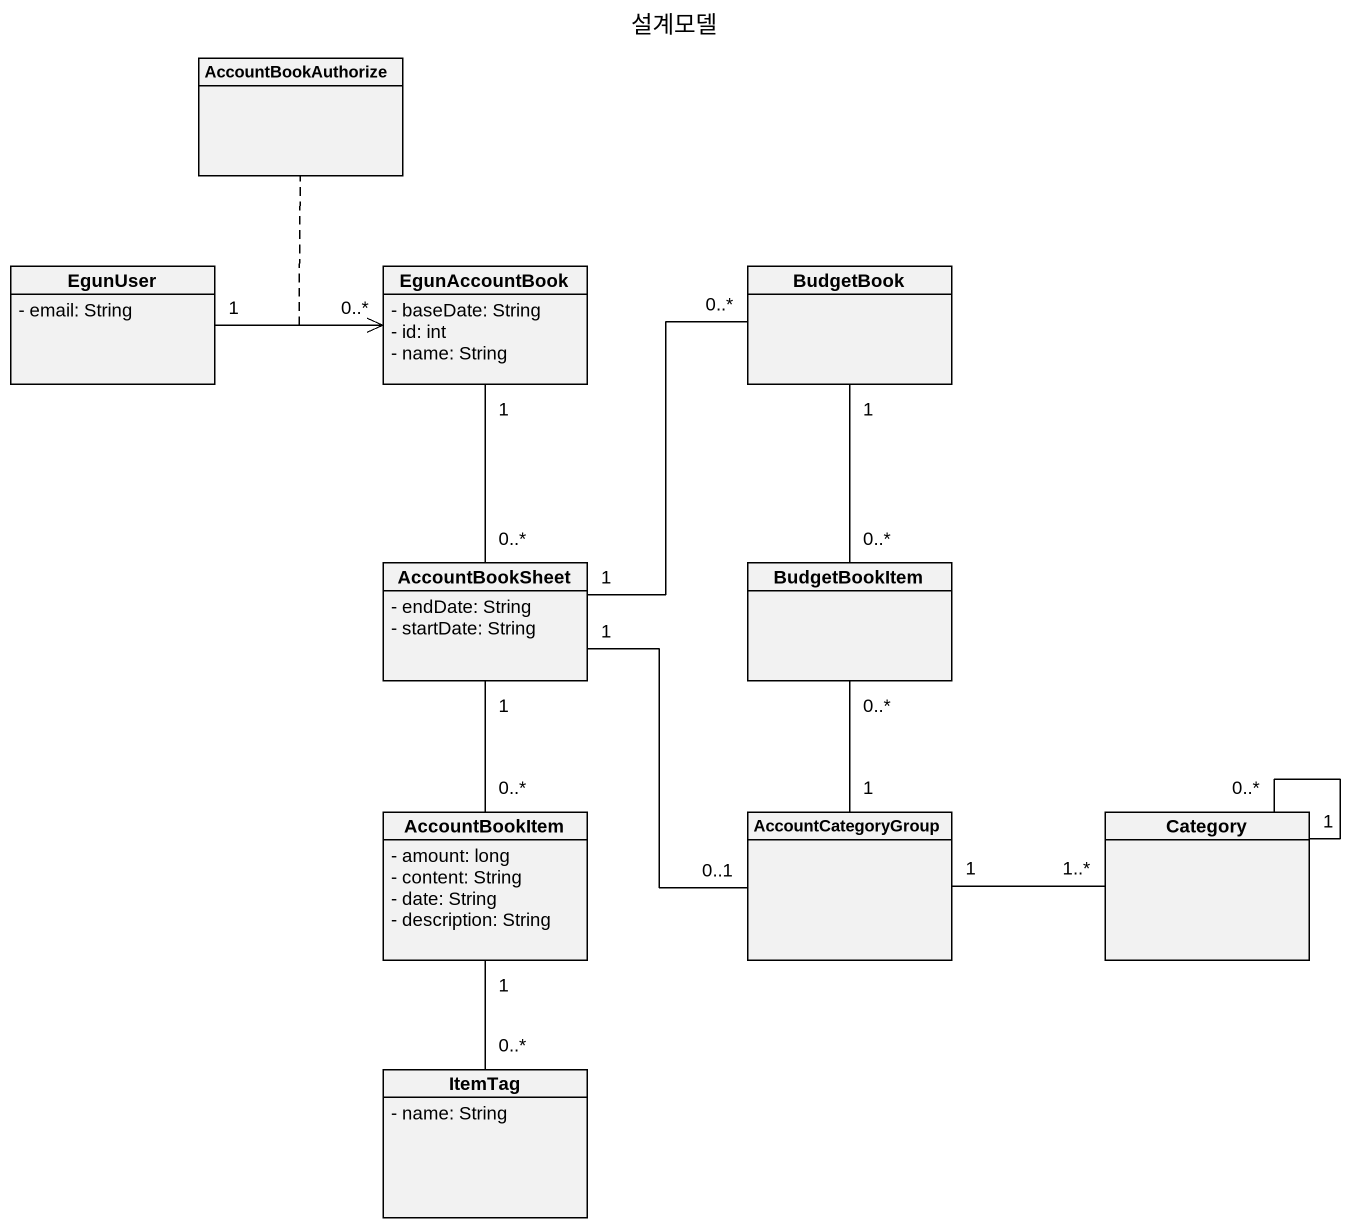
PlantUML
@startuml
title 설계모델
hide circle
hide empty members
skinparam classAttributeIconSize 0
class AccountBookAuthorize
class EgunUser {
  - email: String
}
class EgunAccountBook {
  - baseDate: String
  - id: int
  - name: String
}
class BudgetBook
class AccountBookSheet {
  - endDate: String
  - startDate: String
}
class BudgetBookItem
class AccountBookItem {
  - amount: long
  - content: String
  - date: String
  - description: String
}
class AccountCategoryGroup
class Category
class ItemTag {
  - name: String
}
EgunUser "1" -right-> "0..*" EgunAccountBook
(EgunUser, EgunAccountBook) .. AccountBookAuthorize
EgunAccountBook "1" -- "0..*" AccountBookSheet
BudgetBook "1" -- "0..*" BudgetBookItem
AccountBookSheet "1" -up- "0..*" BudgetBook
AccountBookSheet "1" -- "0..*" AccountBookItem
AccountBookSheet "1" -- "0..1" AccountCategoryGroup
BudgetBookItem "0..*" -- "1" AccountCategoryGroup
AccountBookItem "1" -- "0..*" ItemTag
AccountCategoryGroup "1" -right- "1..*" Category
Category "1" -- "0..*" Category
@enduml
